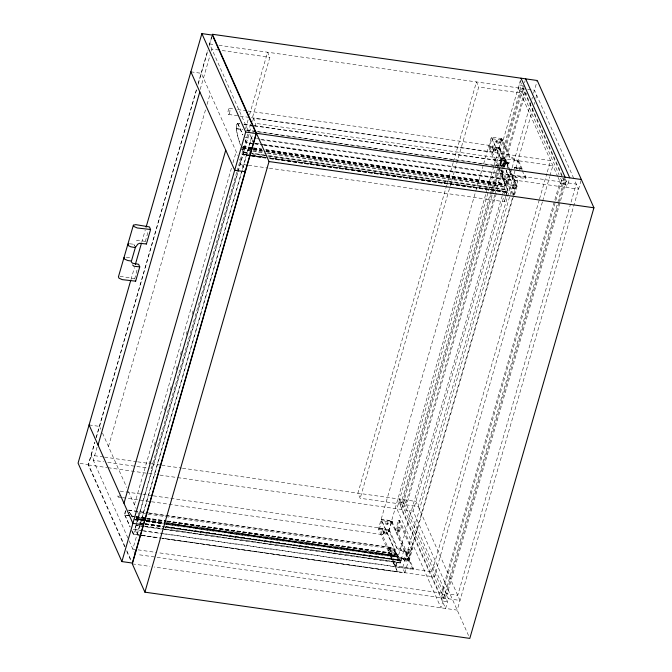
<?xml version="1.0" encoding="UTF-8"?>
<svg xmlns="http://www.w3.org/2000/svg" width="672" height="672" viewBox="0 0 672 672"><rect width="100%" height="100%" fill="white"/><g stroke="black" fill="none" stroke-linecap="round" stroke-linejoin="round"><path stroke-width="0.5" stroke-dasharray="3.36 2.52" d="M391.986 523.236L392.255 522.026M514.508 195.014L517.02 186.295A1.184 1.025 -24 0 0 516.155 185.111L499.766 148.294C497.515 146.656 498.616 149.436 499.624 149.537M390.65 555.274L390.936 554.089A4.872 1.445 -81.9 0 0 390.886 548.755A4.872 1.445 -81.9 0 0 389.004 549.755L388.668 550.813A4.872 1.991 16.1 0 1 393.154 552.502L393.91 553.031A1.949 0.798 16.1 0 1 396.186 554.308A1.949 0.798 16.1 0 1 394.22 554.728A4.872 1.991 16.1 0 1 390.667 555.299L390.071 555.19A4.872 1.445 -81.9 0 0 390.306 548.671A4.872 1.445 -81.9 0 0 388.072 550.704L378.386 528.956L483.336 164.9M146.437 521.59L398.168 557.432L398.345 556.08L166.295 523.06M505.033 185.522L504.848 182.986A109.192 32.382 -81.9 0 1 501.068 169.655M265.776 151.544L505.075 185.606L505.378 184.556L507.914 190.268L252.042 153.854M409.013 560.263L409.307 559.247L407.459 558.986A1.949 0.798 16.1 0 0 405.216 557.819A1.949 0.798 16.1 0 0 403.771 558.457L401.94 558.197L401.646 559.213L403.477 559.482A1.949 0.798 16.1 0 1 404.922 558.844A1.949 0.798 16.1 0 1 407.165 560.003L409.013 560.263L405.737 552.896L396.69 548.083L396.976 547.058L389.777 530.888L388.206 529.788L388.324 531.745M130.964 279.644L134.45 267.54M141.725 242.315L145.211 230.21M134.677 279.023L137.508 268.111M145.312 241.534L148.319 230.79M124.673 546.748L88.225 464.89L94.802 442.092M95.962 438.06L196.493 89.309M198.24 83.261L207.824 50.005M248.136 130.57L209.572 43.957L212.36 34.264M125.101 546.815L88.511 464.629L94.886 442.504M96.34 437.472L196.661 89.443M198.114 84.403L207.984 50.173M209.143 46.15L212.335 35.087M97.062 447.182L93.29 460.286L103.648 461.765M200.214 89.359L210.092 55.096M211.252 51.064L211.831 49.048L218.056 49.93M108.469 446.494L205.892 108.52M207.06 104.479L210.26 93.383M134.408 504.756L231.832 166.782M232.999 162.75L236.2 151.645M149.041 463.453L149.621 461.437M154.274 445.309L155.434 441.277M164.438 410.029L165.606 405.997M170.251 389.878L171.41 385.846M176.064 369.718L177.223 365.686M180.424 354.598L181.583 350.566M186.228 334.438L187.396 330.406M192.041 314.278L193.208 310.246M245.507 128.814L248.119 119.742M249.572 114.702L267.59 52.214L269.85 57.305L252.134 118.784M236.729 172.208L151.309 468.544L150.175 465.998M237.023 171.2L247.775 133.904M248.06 132.896L250.681 123.824M250.429 155.946L243.172 154.913L242.861 154.207L251.194 155.224M135.971 525.252L133.417 534.458L131.788 530.779M136.256 524.244L237.602 172.67M237.896 171.662L246.313 142.456L244.801 139.062M141.406 535.214L137.256 534.626L134.988 529.536L251.21 126.353M252.664 121.321L253.537 118.297L550.595 160.566L547.109 172.662M250.438 155.702L243.18 154.669L243.76 152.678L242.147 149.05M243.172 154.913L243.844 152.603L241.433 147.168M139.516 525.916L132.829 549.1L136.987 549.688M139.801 524.908L251.378 137.852L255.536 138.449M137.256 534.626L253.184 132.46M254.932 126.412L255.805 123.388L253.537 118.297M453.214 162.574L357.907 493.181L360.175 498.271L401.948 504.218L491.148 194.779M453.499 161.566L476.456 81.934L478.724 87.024L360.175 498.271M483.622 163.892L491.35 137.088L501.791 138.575L499.237 148.798L488.796 147.311M388.668 550.813L388.962 549.797L379.504 528.553L381.704 520.901L391.574 522.304M381.704 520.901L398.328 558.23L408.19 559.642L516.155 185.111L506.293 183.708L489.67 146.378L491.879 138.726L501.74 140.129M385.493 523.58L385.787 522.564M493.164 150.074L493.458 149.058M383.149 532.678L383.443 531.661M495.818 141.834L496.112 140.818M387.862 524.194L388.156 523.177M495.533 150.688L495.827 149.671M386.711 533.602L387.005 532.577M499.372 142.75L499.666 141.733M396.69 548.083L389.483 531.905L388.105 530.88L388.399 529.864M390.919 521.178C389.76 523.354 391.112 520.136 392.196 521.926M498.296 148.688L498.59 147.672M500.766 140.036C500.674 137.928 500.716 140.54 502.152 141.061L509.351 157.231L518.398 162.053L521.682 169.42L519.826 169.159A1.949 0.798 16.1 0 0 517.591 168A1.949 0.798 16.1 0 0 516.146 168.63L514.315 168.37L514.609 167.353L516.44 167.614A1.949 0.798 16.1 0 1 517.885 166.975A1.949 0.798 16.1 0 1 520.12 168.134L521.976 168.403L521.682 169.42M388.29 530.964L388.584 529.939M399.647 520.355L396.85 530.048A1.184 1.025 -24 0 1 395.396 530.905L398.488 520.195L399.647 520.355L412.44 549.091L409.643 558.785A1.184 1.025 -24 0 1 408.19 559.642L391.801 522.824L390.835 522.262L391.129 521.245M498.506 148.756L498.8 147.739M500.951 140.112L501.06 139.02M388.466 531.048L388.76 530.023M501.127 140.196L501.245 139.096M388.626 531.132L493.777 166.387M494.071 165.379L501.791 138.575M391.23 522.43L391.524 521.413M498.901 148.924L499.195 147.907M388.786 531.224L389.08 530.208M391.406 522.522L391.7 521.506M499.078 149.016L499.372 148M501.455 140.381L501.421 139.18M388.928 531.317L391.868 521.287L381.419 519.8M389.063 531.418L389.357 530.393M391.566 522.623L391.86 521.606M499.237 149.117L499.531 148.1M501.732 140.574L501.749 139.356M389.18 531.518L389.474 530.494M391.7 522.732L391.994 521.707M499.372 149.226L499.666 148.201M501.85 140.666L502.026 139.549M389.281 531.611L389.575 530.594M391.801 522.824L392.095 521.8L392.28 522.22M499.766 148.294L499.573 149.436M501.95 140.767L502.144 139.65M389.432 531.812L389.659 530.695M502.328 139.852L502.102 140.969L502.244 139.751M389.483 531.905L389.777 530.888M499.657 149.73L499.951 148.714M520.464 80.119L396.892 508.813L440.966 607.807L565.093 177.181M491.442 193.771L520.498 92.971L478.724 87.024M503.614 163.414L503.328 164.455A4.872 1.991 16.1 0 0 506.822 163.901A1.949 0.798 16.1 0 0 508.855 163.464A1.949 0.798 16.1 0 0 506.579 162.187L505.823 161.658A4.872 1.991 16.1 0 0 501.329 159.97L501.623 158.945L501.329 160.104A4.872 1.445 -81.9 0 0 501.379 165.438A4.872 1.445 -81.9 0 0 503.261 164.438L503.614 163.414L503.034 163.33A4.872 1.445 -81.9 0 1 500.8 165.354A4.872 1.445 -81.9 0 1 501.035 158.836L491.35 137.088M500.203 167.16L401.528 509.477L445.603 608.462L447.544 601.734L403.469 502.748L398.832 502.085L442.898 601.079L447.544 601.734M500.497 166.152L523.723 85.579M524.555 82.698L525.109 80.774M501.43 167.252L504.227 157.559A1.184 1.025 -24 0 0 503.362 156.374M390.667 555.299L390.961 554.282A4.872 1.991 16.1 0 0 394.447 553.728L394.464 553.694A1.949 0.798 16.1 0 0 396.48 553.291A1.949 0.798 16.1 0 0 394.204 552.014L393.448 551.485A4.872 1.991 16.1 0 0 388.962 549.797M494.81 194.888L405.048 506.285L400.403 505.621L520.657 88.46L525.294 89.116M495.088 193.914L502.068 169.688M502.354 168.722L525.008 90.124M393.75 553.022L394.044 552.006M506.419 162.179L506.713 161.154L506.117 160.642A4.872 1.991 16.1 0 0 501.623 158.945L501.035 158.836M394.17 554.719L394.514 553.711M506.831 163.867L507.125 162.851A1.949 0.798 16.1 0 0 509.149 162.448A1.949 0.798 16.1 0 0 506.873 161.171L506.713 161.154M396.194 554.417L396.488 553.4M508.855 163.573L509.149 162.557M502.228 195.72L395.245 566.824L390.071 555.19M502.513 194.712L508.208 174.955L506.218 170.486L510.451 180.256L263.861 145.085M163.212 533.795L413.062 569.352L413.356 568.336L396.119 565.883L398.328 558.23M506.293 183.708L508.494 176.056L506.108 170.705M468.544 635.569L413.137 511.123L504.26 195.023M504.546 194.015L511.812 168.815M512.098 167.807L531.569 100.271M531.863 99.263L532.442 97.247M533.602 93.215L537.264 80.506M165.774 526.596L400.932 560.062L401.159 560.851L400.579 563.086L144.707 526.672M506.243 194.846L504.328 201.709L269.136 168.16M506.528 193.88L507.066 191.638L268.808 157.727M144.715 526.428L400.588 562.842L397.379 556.038A109.192 32.382 -81.9 0 0 390.558 547.546L390.382 547.621A3.352 0.991 -81.9 0 0 389.08 552.132L397.58 572.057L389.038 552.745A3.536 1.05 -81.9 0 1 389.449 549.234A3.536 1.05 -81.9 0 1 390.592 547.361A109.444 32.458 -81.9 0 1 397.429 555.87L398.017 556.592L398.311 555.996L166.261 522.967M504.328 201.709L505.722 196.871M506.008 195.905L507.125 192.024L269.892 158.264M400.588 562.842L400.932 560.062M270.11 158.743L507.335 192.511L507.998 190.193L505.142 183.725L265.843 149.671M413.062 569.352L409.181 560.633L407.324 560.372A1.949 0.798 16.1 0 1 405.888 561.011A1.949 0.798 16.1 0 1 403.645 559.852L401.806 559.583L401.94 558.197M514.609 167.353L514.315 168.37M532.963 108.385L418.194 506.528L406.594 504.874L525.134 93.635L529.007 94.181M534.122 104.353L534.71 102.337M535.87 98.305L536.743 95.281L534.811 95.012M403.477 559.482L403.729 558.239M516.146 168.63L516.398 167.387M403.645 559.852L403.939 558.827L402.1 558.566M516.306 169L516.6 167.983L514.769 167.723M405.737 552.896L406.031 551.88L396.976 547.058M518.398 162.053L518.692 161.036L509.645 156.215L502.446 140.045M407.165 560.003L407.459 558.986M519.826 169.159L520.12 168.134M407.366 560.599L407.618 559.356L409.475 559.616L413.356 568.336M521.842 169.789L522.136 168.773L520.288 168.504L520.036 169.747A1.949 0.798 16.1 0 0 519.994 169.529M404.88 572.964L517.843 181.096L515.575 176.005L402.62 567.874L404.88 572.964L162.372 538.448M409.181 560.633L409.475 559.616M508.494 176.056L525.731 178.508L526.025 177.492L524.076 173.132M539.263 199.878L432.046 571.813L143.296 530.72M539.549 198.87L546.815 173.67M542.396 201.944L434.314 576.904L162.179 538.171M542.69 200.936L549.662 176.744M549.956 175.736L552.854 165.656L255.805 123.388M558.869 202.6L446.132 593.687L457.733 595.333L570.469 204.254M559.154 201.592L564.682 182.44L576.282 184.094L570.763 203.246M560.616 178.198L563.153 183.91L567.798 184.573L569.461 178.802M581.053 180.508L457.212 610.117L154.098 566.983M509.351 157.231L509.645 156.215M507.116 162.884L507.184 162.868A4.872 1.991 16.1 0 1 503.622 163.439M136.357 240.904L138.214 240.164L145.261 241.416M239.786 123.824L237.552 123.598A3.352 0.991 -81.9 0 0 236.25 128.108L236.258 128.612A109.192 32.382 -81.9 0 0 240.694 145.396M504.437 166.841L501.707 161.196A3.352 0.991 -81.9 0 0 500.405 165.707L500.422 166.202L256.981 131.561M129.41 243.76L133.837 244.247L134.618 245.902L133.837 244.247M120.028 276.326L134.484 278.594M522.799 85.453L519.086 84.924L559.028 174.636M209.572 43.957L214.763 44.696M218.896 45.284L522.875 88.544L562.279 177.064M527.705 89.233L534.475 90.191L573.888 178.718M519.8 91.417L524.446 92.081M222.197 50.518L269.85 57.305M190.873 71.82L201.314 73.307L237.896 155.476M502.034 139.112L500.875 138.944L501.287 139.877M229.32 108.377L233.461 108.973M237.602 109.561L246.926 110.888M247.96 111.031L493.475 145.975M489.67 146.378L499.531 147.781M228.606 114.45L238.963 115.928M239.996 116.08L250.354 117.55M251.395 117.701L492.761 152.048M240.156 144.262A109.444 32.458 -81.9 0 1 236.2 128.722A3.536 1.05 -81.9 0 1 236.611 125.21A3.536 1.05 -81.9 0 1 237.754 123.346L239.828 123.64M243.97 124.228L253.294 125.555M254.327 125.706L501.917 160.936L504.487 166.681M243.936 124.412L253.26 125.74M254.293 125.891L501.875 161.129M503.639 162.8L504.798 162.968M501.463 165.908L502.043 165.984M236.258 128.612L242.474 129.494M246.624 130.082L255.94 131.41M503.185 166.656L504.344 166.824M236.2 128.722L242.416 129.612M246.565 130.2L255.881 131.527M256.922 131.67L500.363 166.32A3.536 1.05 -81.9 0 1 500.774 162.809A3.536 1.05 -81.9 0 1 501.917 160.936M256.57 138.592L259.686 139.037M260.728 139.188L560.036 181.784L441.487 593.023L157.769 552.644M245.087 137.508L252.344 138.541M261.668 139.868L526.025 177.492M560.725 183.338L565.37 184.002M255.721 143.245L261.954 144.127M262.996 144.278L578.55 189.185L574.308 179.668M253.588 143.531L246.313 142.456L245.053 139.625M254.604 143.632L262.912 144.858M263.936 144.959L517.843 181.096M244.969 139.717L246.254 142.582L262.87 145.018M243.054 146.429L252.378 147.756M253.411 147.899L261.702 149.083M243.004 146.58L252.403 147.832M253.361 148.058L261.727 149.159M265.793 149.831L505.168 183.809M242.248 147.109L252.605 148.588M253.646 148.73L261.929 149.915M266.078 150.503L515.861 186.127L499.002 148.268L488.561 146.782L505.42 184.649M242.374 147.386L252.739 148.856M253.772 149.008L262.063 150.184M266.204 150.772L505.504 184.825M243.046 148.1L252.37 149.428M253.403 149.579L264.802 151.2M265.835 151.343L505.134 185.396M242.945 148.226L252.311 149.629M253.302 149.696L264.743 151.402M241.685 149.083L252.042 150.562M253.075 150.704L263.432 152.183M267.582 152.771L504.806 186.53M241.441 149.696L251.84 151.25M252.84 151.318L266.347 153.317M267.347 153.376L504.571 187.135M512.98 188.656L514.139 188.824M243.55 151.948L264.272 154.896M268.414 155.484L507.713 189.546M243.844 152.603L251.093 153.628M252.126 153.779L507.998 190.193M243.76 152.678L251.009 153.712M252.227 155.375L267.767 157.584M242.861 154.207L265.759 157.433M269.791 158.038L507.133 191.78M242.92 154.35L265.717 157.592M269.858 158.18L507.083 191.94M242.962 154.434L250.211 155.467M251.244 155.61L265.751 157.676M251.471 155.845L264.936 157.76M270.119 158.5L507.343 192.259L507.066 191.638M251.462 156.089L265.969 158.155M247.422 165.152L240.173 164.119M248.422 165.211L268.136 168.101M126.277 257.183L129.973 257.704L130.41 258.686M89.082 424.931L99.523 426.409L100.8 429.282M103.496 456.968L91.022 455.196L128.738 539.91M104.488 457.111L136.752 461.706M137.642 461.832L150.259 463.63M151.301 463.772L160.65 465.108M161.692 465.251L181.44 468.065M182.473 468.216L415.926 501.438L460.001 600.432L137.172 554.484M401.26 502.656L405.896 503.32M107.797 462.353L149.234 468.25M79.968 463.411L88.511 464.629M88.225 464.89L106.932 467.552M107.974 467.695L155.778 474.499M159.936 475.096L176.568 477.456M177.601 477.607L413.137 511.123M398.555 527.327L399.722 527.486M120.137 491.106L141.893 494.197M142.926 494.348L152.25 495.676M153.283 495.827L383.258 528.553M379.504 528.553L389.365 529.956M398.101 531.182L399.269 531.35M378.386 528.956L388.836 530.443L389.071 530.972L388.105 530.88M118.39 497.028L121.498 497.473M122.531 497.624L150.503 501.598M151.536 501.749L382.544 534.626M412.44 549.091L411.281 548.932L398.488 520.195M408.349 549.326L409.517 549.486M128.503 510.065L147.143 512.719M148.184 512.87L390.592 547.361M128.47 510.25L145.051 512.61M149.192 513.198L390.558 547.546M389.642 548.125L390.222 548.209M146.916 514.046L139.658 513.013M147.916 514.105L403.822 550.603L401.033 560.288L165.791 526.898M407.896 553.182L409.063 553.35M388.072 550.704L388.651 550.788M125.656 510.812A3.352 0.991 -81.9 0 0 124.925 514.534L124.933 515.012L130.116 515.752M131.149 515.903L135.29 516.491M136.332 516.642L145.656 517.961M146.689 518.112L166.37 520.909M167.404 521.06L389.096 552.611M125.639 510.678A3.536 1.05 -81.9 0 0 124.874 515.155L130.057 515.886M131.09 516.037L135.232 516.625M136.273 516.776L145.597 518.104M146.63 518.246L166.312 521.052M167.353 521.195L389.038 552.745M135.652 516.936L146.009 518.406M147.042 518.557L165.69 521.203M166.732 521.354L398.815 554.467L166.765 521.438M135.685 517.02L146.051 518.49M147.084 518.641L165.732 521.296M136.525 517.852L145.849 519.179M146.882 519.33L165.53 521.984M166.564 522.127L398.614 555.156M136.223 518.692L145.547 520.019L136.256 518.784M146.58 520.17L165.228 522.824M146.614 520.254L165.262 522.908M136.198 518.994L145.522 520.321M146.555 520.472L165.203 523.127M166.244 523.27L398.286 556.298M135.66 519.204L144.984 520.531M146.017 520.682L162.59 523.034M166.74 523.631L397.748 556.5M133.703 519.044L143.027 520.372M144.068 520.514L162.716 523.169M163.75 523.32L397.866 556.634M135.61 519.372L144.976 520.758M145.975 520.842L162.582 523.27M166.69 523.79L397.74 556.735M134.921 519.683L145.278 521.153M146.311 521.304L164.959 523.958M165.992 524.101L408.484 558.617L391.625 520.75L381.184 519.263L398.042 557.13M135.038 519.968L142.296 521.018M139.877 522.917L161.633 526.008M139.835 523.076L144.085 523.648M145.009 523.816L164.69 526.613M165.732 526.764L400.991 560.204M138.944 522.992L141.011 523.286M145.076 523.95L161.734 526.235M145.37 524.362L164.018 527.008M165.052 527.159L401.243 560.776L164.968 527.234M145.286 524.437L163.934 527.092M144.413 526.025L164.094 528.822M165.136 528.973L400.285 562.439L400.579 563.086M136.424 525.244L139.532 525.689M140.574 525.832L143.682 526.277M143.665 526.52L136.416 525.496L136.13 524.84M134.988 529.536L142.262 530.569M133.165 529.519L142.489 530.846M143.522 530.998L162.179 533.652M142.447 535.366L161.146 538.028M131.729 530.376L133.426 534.215L158.323 537.835M162.431 538.339L397.622 571.889M140.666 535.492L133.358 534.316L131.846 530.922M141.649 535.5L161.339 538.297M138.029 549.839L156.736 552.502M442.184 594.577L446.821 595.241M132.3 563.875L149.974 566.395M506.142 170.646L510.451 180.256M237.754 123.346L242.903 134.837M237.72 123.53L242.836 134.963M565.253 178.861L567.798 184.573M520.17 81.152L562.968 177.29M563.396 178.24L564.245 180.146M562.708 178.013L566.941 187.53M518.23 87.881L557.642 176.4M558.062 177.358L562.304 186.875M518.692 161.036L521.976 168.403M522.236 170.663L525.731 178.508M504.16 156.895L516.953 185.623M504.227 157.559L508.914 168.101M509.342 169.058L517.02 186.295M503.034 163.33L504.622 166.908M491.879 138.726L501.329 159.97M503.286 164.354L504.521 167.135M502.715 170.125L513.803 195.031M501.556 169.957L512.644 194.863M507.024 191.797L507.335 192.511M249.824 134.375L253.218 141.994M404.326 499.783L448.4 598.777M399.68 499.128L443.755 598.114M242.903 154.048L243.18 154.669M239.602 159.298L245.137 171.73M396.85 530.048L409.643 558.785M406.031 551.88L409.307 559.247M390.911 554.182L396.119 565.883M102.505 433.104L126.756 487.561M128.428 491.333L136.114 508.586M137.752 512.274L143.346 524.84M129.158 540.859L135.097 554.19M126.798 550.637L131.477 561.145M126.79 551.502L131.032 561.019M124.933 515.012L130.032 526.537M124.874 515.147L130.166 527.1M504.806 183.145A109.444 32.458 -81.9 0 1 501.018 169.789M520.288 168.504A1.949 0.798 16.1 0 1 519.313 169.184M517.868 168.89A1.949 0.798 16.1 0 1 516.6 167.983M119.372 495.407A3.066 0.907 -81.9 0 1 118.154 496.961A3.066 0.907 -81.9 0 1 117.81 494.113M129.049 512.257A109.192 32.382 -81.9 0 1 129.688 512.98M130.309 513.752A109.192 32.382 -81.9 0 1 132.67 517.398M129.091 512.081A109.444 32.458 -81.9 0 1 132.712 517.23M407.618 559.356A1.949 0.798 16.1 0 1 406.182 559.986A1.949 0.798 16.1 0 1 403.939 558.827M561.582 180.373L441.328 597.542L445.973 598.198L566.227 181.037L561.582 180.373M229.37 113.476A3.066 0.907 -81.9 0 0 229.547 108.452A3.066 0.907 -81.9 0 0 227.968 112.316A3.066 0.907 -81.9 0 0 229.37 113.476M493.525 151.074A3.066 0.907 -81.9 0 0 493.71 146.051A3.066 0.907 -81.9 0 0 492.122 149.915A3.066 0.907 -81.9 0 0 493.525 151.074M493.466 150.52A1.226 0.504 16.1 0 0 495.474 150.805A1.226 0.504 16.1 0 0 494.096 149.814A1.226 0.504 16.1 0 0 493.466 150.52M496.28 142.506A1.84 0.748 16.1 0 0 499.296 142.934A1.84 0.748 16.1 0 0 497.221 141.448A1.84 0.748 16.1 0 0 496.28 142.506M496.574 141.481A1.84 0.748 16.1 0 0 499.59 141.91A1.84 0.748 16.1 0 0 497.515 140.423A1.84 0.748 16.1 0 0 496.574 141.481M493.76 149.503A1.226 0.504 16.1 0 0 495.768 149.789A1.226 0.504 16.1 0 0 494.39 148.798A1.226 0.504 16.1 0 0 493.76 149.503M513.467 188.042A1.949 0.58 -81.9 0 0 513.576 184.85A1.949 0.58 -81.9 0 0 512.576 187.303A1.949 0.58 -81.9 0 0 513.467 188.042M503.672 166.043A1.949 0.58 -81.9 0 0 503.782 162.842A1.949 0.58 -81.9 0 0 502.782 165.304A1.949 0.58 -81.9 0 0 503.672 166.043M504.832 166.202A1.949 0.58 -81.9 0 0 504.941 163.01A1.949 0.58 -81.9 0 0 503.941 165.472A1.949 0.58 -81.9 0 0 504.832 166.202M514.626 188.202A1.949 0.58 -81.9 0 0 514.735 185.01A1.949 0.58 -81.9 0 0 513.736 187.471A1.949 0.58 -81.9 0 0 514.626 188.202M383.309 533.652A3.066 0.907 -81.9 0 0 383.494 528.62A3.066 0.907 -81.9 0 0 381.914 532.493A3.066 0.907 -81.9 0 0 383.309 533.652M386.089 523.009A1.226 0.504 16.1 0 0 388.105 523.295A1.226 0.504 16.1 0 0 386.719 522.304A1.226 0.504 16.1 0 0 386.089 523.009M383.905 532.333A1.84 0.748 16.1 0 0 386.921 532.762A1.84 0.748 16.1 0 0 384.846 531.275A1.84 0.748 16.1 0 0 383.905 532.333M383.611 533.35A1.84 0.748 16.1 0 0 386.627 533.778A1.84 0.748 16.1 0 0 384.552 532.291A1.84 0.748 16.1 0 0 383.611 533.35M385.804 524.026A1.226 0.504 16.1 0 0 387.811 524.32A1.226 0.504 16.1 0 0 386.425 523.328A1.226 0.504 16.1 0 0 385.804 524.026M408.383 552.56A1.949 0.58 -81.9 0 0 408.5 549.368A1.949 0.58 -81.9 0 0 407.492 551.83A1.949 0.58 -81.9 0 0 408.383 552.56M398.588 530.561A1.949 0.58 -81.9 0 0 398.706 527.369A1.949 0.58 -81.9 0 0 397.698 529.83A1.949 0.58 -81.9 0 0 398.588 530.561M399.748 530.729A1.949 0.58 -81.9 0 0 399.865 527.537A1.949 0.58 -81.9 0 0 398.857 529.99A1.949 0.58 -81.9 0 0 399.748 530.729M409.542 552.728A1.949 0.58 -81.9 0 0 409.66 549.536A1.949 0.58 -81.9 0 0 408.652 551.989A1.949 0.58 -81.9 0 0 409.542 552.728"/><path stroke-width="1.01" d="M124.656 257.468L123.925 257.762L124.513 259.09L127.764 260.518L131.443 261.047L135.324 247.582L137.794 244.138L139.6 243.272L146.404 243.995L150.587 229.505L149.436 226.926L135.719 224.624L133.367 225.204L118.415 276.872L119.011 278.2L122.262 279.628L135.635 281.173L139.751 266.876L138.608 264.298L132.577 263.239L131.242 261.853M130.67 280.652L78.07 463.142L121.892 561.574L132.334 563.052L256.158 133.51L212.335 35.087L201.886 33.6L146.084 227.186M135.324 264.516L141.431 243.331M98.028 445.007L199.811 91.896M123.967 503.269L225.75 150.158M121.892 561.574L245.708 132.023L201.886 33.6M144.892 592.158L269.027 161.54L212.36 34.264L537.264 80.506L593.93 207.782L469.804 638.4L144.892 592.158L132.3 563.875L256.435 133.258L581.339 179.5M128.537 244.012L127.806 244.306L128.394 245.633L130.822 246.817L135.324 247.582L135.114 247.019M150.587 229.505L137.206 227.959L133.963 226.531L133.367 225.204M139.751 266.876L133.913 266.246L132.636 264.995M245.708 132.023L256.158 133.51M269.027 161.54L593.93 207.782M245.137 171.73L234.696 170.243L190.873 71.82M143.346 524.84L132.905 523.354L89.082 424.931M525.664 78.851L569.738 177.845M521.018 78.196L565.093 177.181M252.89 141.246L253.646 142.943M146.21 243.55L146.404 243.995M135.072 247.01L135.324 247.582M135.433 280.728L135.635 281.173"/></g></svg>
